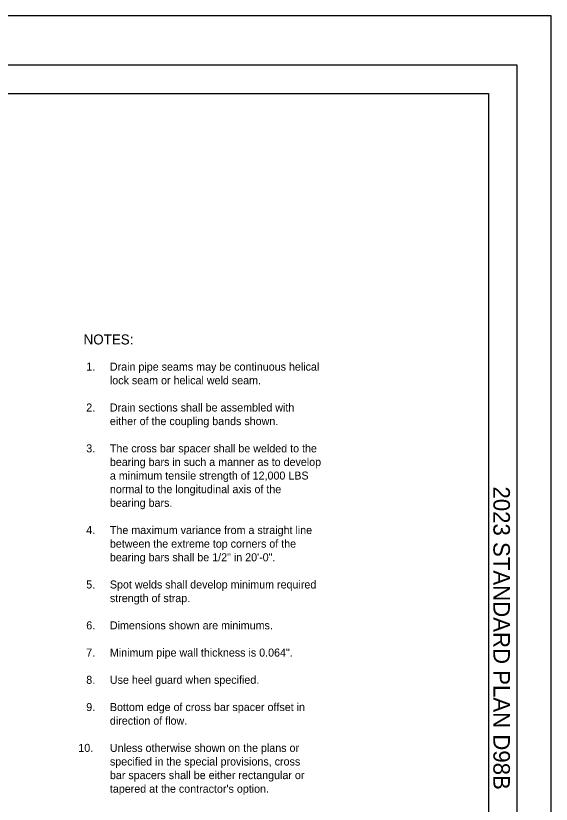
# Model space of a CAD drawing. Extents: x -894 to 866, y -472 to 714.
# Drawn here: x 398 to 866, y 24 to 714 of the extents above; entities that cross this region are included whole.
import ezdxf

# ---------------------------------------------------------------- set-up
doc = ezdxf.new("R2010")
doc.units = 0
for name, color, linetype in [('57 Undefined', 7, 'Continuous'), ('border_PLOTTING-ELEMENTS', 7, 'Continuous'), ('border_rw_22x34_Cut_Lines', 7, 'Continuous'), ('border_SHEET', 7, 'Continuous'), ('border_WITHIN-BORDER-anno', 7, 'Continuous')]:
    doc.layers.add(name, color=color, linetype=linetype)

msp = doc.modelspace()

# ---------------------------------------------------------------- linework, layer by layer
at = {"layer": 'border_PLOTTING-ELEMENTS'}
for points in [[(-894.04, -472.44), (865.96, -472.44), (865.96, 713.56), (-894.04, 713.56)], [(-864.04, 670.56), (835.96, 670.56), (835.96, -429.44), (-864.04, -429.44)]]:
    msp.add_lwpolyline(points, close=True, dxfattribs=at)
at = {"layer": 'border_rw_22x34_Cut_Lines'}
msp.add_lwpolyline([(-864.04, 670.56), (835.96, 670.56), (835.96, -429.44), (-864.04, -429.44)], close=True, dxfattribs=at)
at = {"layer": 'border_SHEET'}
for p, q in [((-814.04, 645.56), (810.96, 645.56)), ((810.96, 645.56), (810.96, -404.44))]:
    msp.add_line(p, q, dxfattribs=at)

# ---------------------------------------------------------------- texts
at = {"layer": '57 Undefined'}
for s, height, p in [('NOTES:', 8.75, (456.93, 426.28)), ('1.', 7, (459.25, 403.4)), ('Drain pipe seams may be continuous helical', 7, (479.93, 403.4)), ('lock seam or helical weld seam.', 7, (479.93, 391.5)), ('2.', 7, (459.25, 367.7)), ('Drain sections shall be assembled with', 7, (479.93, 367.7)), ('either of the coupling bands shown.', 7, (479.93, 355.8)), ('3.', 7, (459.25, 332)), ('The cross bar spacer shall be welded to the', 7, (479.93, 332)), ('bearing bars in such a manner as to develop', 7, (479.93, 320.1)), ('a minimum tensile strength of 12,000 LBS', 7, (479.93, 308.2)), ('normal to the longitudinal axis of the', 7, (479.93, 296.3)), ('bearing bars.', 7, (479.93, 284.4)), ('4.', 7, (459.25, 260.6)), ('The maximum variance from a straight line', 7, (479.93, 260.6)), ('between the extreme top corners of the', 7, (479.93, 248.7)), ('bearing bars shall be 1/2" in 20\'-0".', 7, (479.93, 236.8)), ('5.', 7, (459.25, 213)), ('Spot welds shall develop minimum required', 7, (479.93, 213)), ('strength of strap.', 7, (479.93, 201.1)), ('6.', 7, (459.25, 177.3)), ('Dimensions shown are minimums.', 7, (479.93, 177.3)), ('7.', 7, (459.25, 153.5)), ('Minimum pipe wall thickness is 0.064".', 7, (479.93, 153.5)), ('8.', 7, (459.25, 129.7)), ('Use heel guard when specified.', 7, (479.93, 129.7)), ('9.', 7, (459.25, 105.9)), ('Bottom edge of cross bar spacer offset in', 7, (479.93, 105.9)), ('direction of flow.', 7, (479.93, 94)), ('10.', 7, (452.32, 70.2)), ('Unless otherwise shown on the plans or', 7, (479.93, 70.2)), ('specified in the special provisions, cross', 7, (479.93, 58.3)), ('bar spacers shall be either rectangular or', 7, (479.93, 46.4)), ("tapered at the contractor's option.", 7, (479.93, 34.5))]:
    msp.add_text(s, height=height, dxfattribs=at).set_placement(p)
at = {"layer": 'border_WITHIN-BORDER-anno'}
msp.add_text('2023 STANDARD PLAN D98B', height=14.5, rotation=270, dxfattribs=at).set_placement((815.33, 302.16))

doc.saveas('drawing.dxf')
